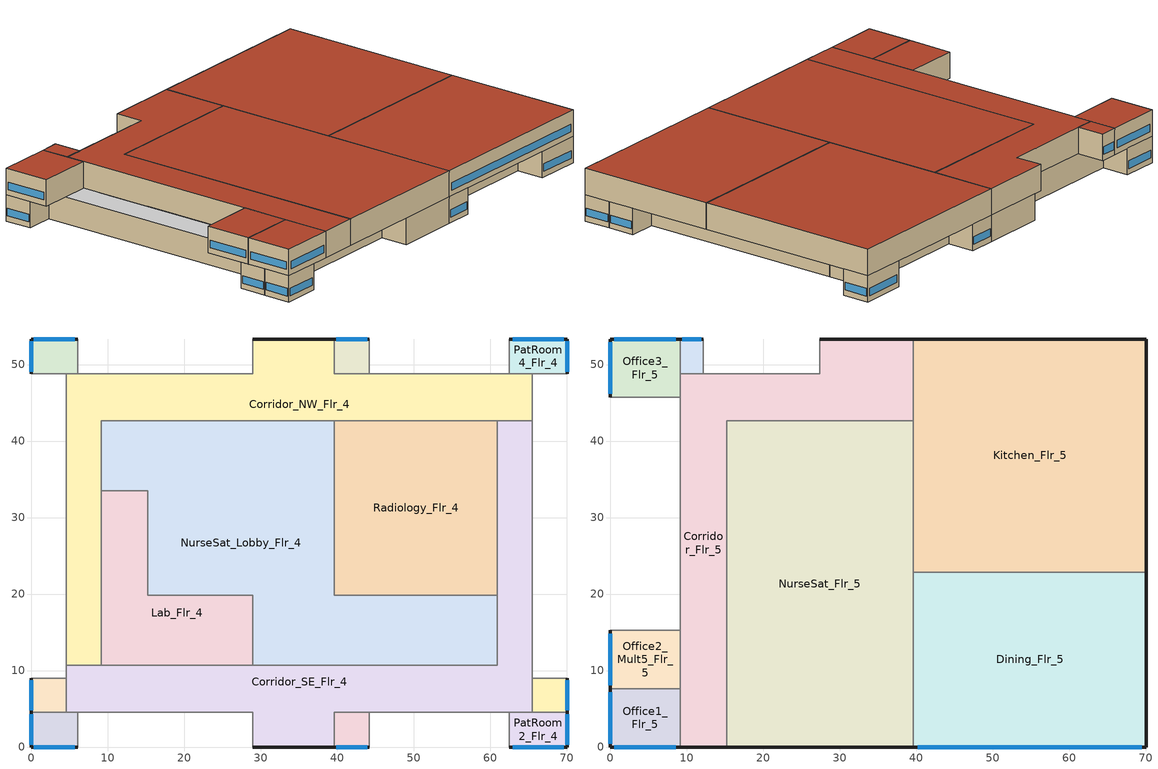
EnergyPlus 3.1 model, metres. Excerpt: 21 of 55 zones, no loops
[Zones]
PatRoom1_Mult10_Flr_4
 floor adiabatic (INT-FLOOR-TOPSIDE): 44.2,4.57 44.2,0 39.62,0 39.62,4.57 z12.8
 wall outside (ext-walls): 39.62,0 44.2,0 z12.8:17.07
 wall adiabatic (int-walls): 44.2,0 44.2,4.57 39.62,4.57 39.62,0 z12.8:17.07
 window (window_south): 39.9,0 43.92,0 z13.72:14.94
 ceiling adiabatic (INT-FLOOR-UNDERSIDE): 39.62,4.57 39.62,0 44.2,0 44.2,4.57 z17.07
PatRoom2_Flr_4
 floor adiabatic (INT-FLOOR-TOPSIDE): 70.1,4.57 70.1,0 62.48,0 62.48,4.57 z12.8
 wall outside (ext-walls): 62.48,0 70.1,0 70.1,4.57 z12.8:17.07
 wall adiabatic (int-walls): 70.1,4.57 62.48,4.57 62.48,0 z12.8:17.07
 window (window_east): 70.1,0.27 70.1,4.3 z13.72:14.94
 window (window_south): 62.94,0 69.65,0 z13.72:14.94
 ceiling adiabatic (INT-FLOOR-UNDERSIDE): 62.48,4.57 62.48,0 70.1,0 70.1,4.57 z17.07
PatRoom3_Mult10_Flr_4
 floor adiabatic (INT-FLOOR-TOPSIDE): 70.1,8.99 70.1,4.57 65.53,4.57 65.53,8.99 z12.8
 wall outside (ext-walls): 70.1,4.57 70.1,8.99 z12.8:17.07
 wall adiabatic (int-walls): 70.1,8.99 65.53,8.99 65.53,4.57 70.1,4.57 z12.8:17.07
 window (window_east): 70.1,4.84 70.1,8.73 z13.72:14.94
 ceiling adiabatic (INT-FLOOR-UNDERSIDE): 65.53,8.99 65.53,4.57 70.1,4.57 70.1,8.99 z17.07
PatRoom4_Flr_4
 floor adiabatic (INT-FLOOR-TOPSIDE): 70.1,53.34 70.1,48.77 62.48,48.77 62.48,53.34 z12.8
 wall outside (ext-walls): 70.1,48.77 70.1,53.34 62.48,53.34 z12.8:17.07
 wall adiabatic (int-walls): 62.48,53.34 62.48,48.77 70.1,48.77 z12.8:17.07
 window (window_north): 69.65,53.34 62.94,53.34 z13.72:14.94
 window (window_east): 70.1,49.04 70.1,53.07 z13.72:14.94
 ceiling adiabatic (INT-FLOOR-UNDERSIDE): 62.48,53.34 62.48,48.77 70.1,48.77 70.1,53.34 z17.07
PatRoom5_Mult10_Flr_4
 floor adiabatic (INT-FLOOR-TOPSIDE): 44.2,53.34 44.2,48.77 39.62,48.77 39.62,53.34 z12.8
 wall outside (ext-walls): 44.2,53.34 39.62,53.34 z12.8:17.07
 wall adiabatic (int-walls): 39.62,53.34 39.62,48.77 44.2,48.77 44.2,53.34 z12.8:17.07
 window (window_north): 43.92,53.34 39.9,53.34 z13.72:14.94
 ceiling adiabatic (INT-FLOOR-UNDERSIDE): 39.62,53.34 39.62,48.77 44.2,48.77 44.2,53.34 z17.07
Radiology_Flr_4
 floor adiabatic (INT-FLOOR-TOPSIDE): 60.96,42.67 60.96,19.81 39.62,19.81 39.62,42.67 z12.8
 wall to Corridor_NW_Flr_4 (int-walls): 60.96,42.67 39.62,42.67 z12.8:17.07
 wall to Corridor_SE_Flr_4 (int-walls): 60.96,19.81 60.96,42.67 z12.8:17.07
 wall to NurseSat_Lobby_Flr_4 (int-walls): 39.62,42.67 39.62,19.81 60.96,19.81 z12.8:17.07
 ceiling adiabatic (INT-FLOOR-UNDERSIDE): 39.62,42.67 39.62,19.81 60.96,19.81 60.96,42.67 z17.07
PatRoom6_Flr_4
 floor adiabatic (INT-FLOOR-TOPSIDE): 6.1,4.57 6.1,0 0,0 0,4.57 z12.8
 wall outside (ext-walls): 0,4.57 0,0 6.1,0 z12.8:17.07
 wall adiabatic (int-walls): 6.1,0 6.1,4.57 0,4.57 z12.8:17.07
 window (window_south): 0.37,0 5.73,0 z13.72:14.94
 window (window_west): 0,4.3 0,0.27 z13.72:14.94
 ceiling adiabatic (INT-FLOOR-UNDERSIDE): 0,4.57 0,0 6.1,0 6.1,4.57 z17.07
PatRoom7_Mult10_Flr_4
 floor adiabatic (INT-FLOOR-TOPSIDE): 4.57,8.99 4.57,4.57 0,4.57 0,8.99 z12.8
 wall outside (ext-walls): 0,8.99 0,4.57 z12.8:17.07
 wall adiabatic (int-walls): 0,4.57 4.57,4.57 4.57,8.99 0,8.99 z12.8:17.07
 window (window_east): 0,8.73 0,4.84 z13.72:14.94
 ceiling adiabatic (INT-FLOOR-UNDERSIDE): 0,8.99 0,4.57 4.57,4.57 4.57,8.99 z17.07
PatRoom8_Flr_4
 floor adiabatic (INT-FLOOR-TOPSIDE): 6.1,53.34 6.1,48.77 0,48.77 0,53.34 z12.8
 wall outside (ext-walls): 6.1,53.34 0,53.34 0,48.77 z12.8:17.07
 wall adiabatic (int-walls): 0,48.77 6.1,48.77 6.1,53.34 z12.8:17.07
 window (window_north): 5.73,53.34 0.37,53.34 z13.72:14.94
 window (window_west): 0,53.07 0,49.04 z13.72:14.94
 ceiling adiabatic (INT-FLOOR-UNDERSIDE): 0,53.34 0,48.77 6.1,48.77 6.1,53.34 z17.07
NurseSat_Lobby_Flr_4
 floor adiabatic (INT-FLOOR-TOPSIDE): 9.14,42.67 39.62,42.67 39.62,19.81 60.96,19.81 60.96,10.67 28.96,10.67 28.96,19.81 15.24,19.81 15.24,33.53 9.14,33.53 z12.8
 wall to Corridor_NW_Flr_4 (AIR-WALL): 39.62,42.67 9.14,42.67 9.14,33.53 z12.8:17.07
 wall to Corridor_SE_Flr_4 (AIR-WALL): 28.96,10.67 60.96,10.67 60.96,19.81 z12.8:17.07
 wall to Lab_Flr_4 (int-walls): 9.14,33.53 15.24,33.53 15.24,19.81 28.96,19.81 28.96,10.67 z12.8:17.07
 ceiling adiabatic (INT-FLOOR-UNDERSIDE): 9.14,42.67 9.14,33.53 15.24,33.53 15.24,19.81 28.96,19.81 28.96,10.67 60.96,10.67 60.96,19.81 39.62,19.81 39.62,42.67 z17.07
Lab_Flr_4
 floor adiabatic (INT-FLOOR-TOPSIDE): 9.14,33.53 15.24,33.53 15.24,19.81 28.96,19.81 28.96,10.67 9.14,10.67 z12.8
 wall to Corridor_SE_Flr_4 (int-walls): 9.14,10.67 28.96,10.67 z12.8:17.07
 wall to Corridor_NW_Flr_4 (int-walls): 9.14,33.58 9.14,10.67 z12.8:17.07
 ceiling adiabatic (INT-FLOOR-UNDERSIDE): 9.14,33.53 9.14,10.67 28.96,10.67 28.96,19.81 15.24,19.81 15.24,33.53 z17.07
Corridor_SE_Flr_4
 floor adiabatic (INT-FLOOR-TOPSIDE): 4.57,4.57 4.57,10.67 60.96,10.67 60.96,42.67 65.53,42.67 65.53,4.57 39.62,4.57 39.62,0 28.96,0 28.96,4.57 z12.8
 wall outside (ext-walls): 28.96,0 39.62,0 z12.8:17.07
 wall adiabatic (int-walls): 39.62,0 39.62,4.57 65.53,4.57 65.53,42.67 / 4.57,10.67 4.57,4.57 28.96,4.57 28.96,0 z12.8:17.07
 wall to Corridor_NW_Flr_4 (AIR-WALL): 65.53,42.67 60.96,42.67 / 9.14,10.67 4.57,10.67 z12.8:17.07
 ceiling adiabatic (INT-FLOOR-UNDERSIDE): 4.57,4.57 28.96,4.57 28.96,0 39.62,0 39.62,4.57 65.53,4.57 65.53,42.67 60.96,42.67 60.96,10.67 4.57,10.67 z17.07
Corridor_NW_Flr_4
 floor adiabatic (INT-FLOOR-TOPSIDE): 4.57,10.67 4.57,48.77 28.96,48.77 28.96,53.34 39.62,53.34 39.62,48.77 65.53,48.77 65.53,42.67 9.14,42.67 9.14,10.67 z12.8
 wall outside (ext-walls): 39.62,53.34 28.96,53.34 z12.8:17.07
 wall adiabatic (int-walls): 65.53,42.67 65.53,48.77 39.62,48.77 39.62,53.34 / 28.96,53.34 28.96,48.77 4.57,48.77 4.57,10.67 z12.8:17.07
 ceiling adiabatic (INT-FLOOR-UNDERSIDE): 4.57,10.67 9.14,10.67 9.14,42.67 65.53,42.67 65.53,48.77 39.62,48.77 39.62,53.34 28.96,53.34 28.96,48.77 4.57,48.77 z17.07
Dining_Flr_5
 floor adiabatic (INT-FLOOR-TOPSIDE): 39.62,0 39.62,22.86 70.1,22.86 70.1,0 z17.07
 wall outside (ext-walls): 39.62,0 70.1,0 70.1,22.86 z17.07:21.34
 wall to Kitchen_Flr_5 (int-walls): 70.1,22.86 39.62,22.86 z17.07:21.34
 wall to NurseSat_Flr_5 (int-walls): 39.62,22.86 39.62,0 z17.07:21.34
 window (window_south): 40.2,0 69.53,0 z17.98:19.2
 roof outside (roofs): 39.62,0 70.1,0 70.1,22.86 39.62,22.86 z21.34
NurseSat_Flr_5
 floor adiabatic (INT-FLOOR-TOPSIDE): 15.24,0 15.24,42.67 39.62,42.67 39.62,0 z17.07
 wall outside (ext-walls): 15.24,0 39.62,0 z17.07:21.34
 wall to Corridor_Flr_5 (AIR-WALL): 39.62,42.67 15.24,42.67 z17.07:21.34
 wall to Kitchen_Flr_5 (int-walls): 39.62,22.86 39.62,42.67 z17.07:21.34
 wall to Corridor_Flr_5 (int-walls): 15.24,42.67 15.24,0 z17.07:21.34
 roof outside (roofs): 15.24,0 39.62,0 39.62,42.67 15.24,42.67 z21.34
Kitchen_Flr_5
 floor adiabatic (INT-FLOOR-TOPSIDE): 70.1,53.34 70.1,22.86 39.62,22.86 39.62,53.34 z17.07
 wall outside (ext-walls): 70.1,22.86 70.1,53.34 39.62,53.34 z17.07:21.34
 wall to Corridor_Flr_5 (int-walls): 39.62,53.34 39.62,42.67 z17.07:21.34
 roof outside (roofs): 39.62,53.34 39.62,22.86 70.1,22.86 70.1,53.34 z21.34
Office1_Flr_5
 floor adiabatic (INT-FLOOR-TOPSIDE): 9.14,7.62 9.14,0 0,0 0,7.62 z17.07
 wall outside (ext-walls): 0,7.62 0,0 9.14,0 z17.07:21.34
 wall adiabatic (int-walls): 9.14,0 9.14,7.62 0,7.62 z17.07:21.34
 window (window_south): 0.55,0 8.6,0 z17.98:19.2
 window (window_west): 0,7.16 0,0.46 z17.98:19.2
 roof outside (roofs): 0,7.62 0,0 9.14,0 9.14,7.62 z21.34
Office2_Mult5_Flr_5
 floor adiabatic (INT-FLOOR-TOPSIDE): 9.14,15.24 9.14,7.62 0,7.62 0,15.24 z17.07
 wall outside (ext-walls): 0,15.24 0,7.62 z17.07:21.34
 wall adiabatic (int-walls): 0,7.62 9.14,7.62 9.14,15.24 0,15.24 z17.07:21.34
 window (window_west): 0,14.78 0,8.08 z17.98:19.2
 roof outside (roofs): 0,15.24 0,7.62 9.14,7.62 9.14,15.24 z21.34
Office3_Flr_5
 floor adiabatic (INT-FLOOR-TOPSIDE): 9.14,53.34 9.14,45.72 0,45.72 0,53.34 z17.07
 wall outside (ext-walls): 9.14,53.34 0,53.34 0,45.72 z17.07:21.34
 wall adiabatic (int-walls): 0,45.72 9.14,45.72 9.14,53.34 z17.07:21.34
 window (window_north): 8.6,53.34 0.55,53.34 z17.98:19.2
 window (window_west): 0,52.88 0,46.18 z17.98:19.2
 roof outside (roofs): 0,53.34 0,45.72 9.14,45.72 9.14,53.34 z21.34
Office4_Mult6_Flr_5
 floor adiabatic (INT-FLOOR-TOPSIDE): 12.19,53.34 12.19,48.77 9.14,48.77 9.14,53.34 z17.07
 wall outside (ext-walls): 12.19,53.34 9.14,53.34 z17.07:21.34
 wall adiabatic (int-walls): 9.14,53.34 9.14,48.77 12.19,48.77 12.19,53.34 z17.07:21.34
 window (window_north): 11.88,53.34 9.45,53.34 z17.98:19.2
 roof outside (roofs): 9.14,53.34 9.14,48.77 12.19,48.77 12.19,53.34 z21.34
Corridor_Flr_5
 floor adiabatic (INT-FLOOR-TOPSIDE): 9.14,0 9.14,48.77 27.43,48.77 27.43,53.34 39.62,53.34 39.62,42.67 15.24,42.67 15.24,0 z17.07
 wall outside (ext-walls): 39.62,53.34 27.43,53.34 / 9.14,0 15.24,0 z17.07:21.34
 wall adiabatic (int-walls): 27.43,53.34 27.43,48.77 9.14,48.77 9.14,0 z17.07:21.34
 roof outside (roofs): 9.14,0 15.24,0 15.24,42.67 39.62,42.67 39.62,53.34 27.43,53.34 27.43,48.77 9.14,48.77 z21.34
[Building]
Benchmark Hospital New V1.1_3.1: North Axis=0; Terrain=City; Loads Convergence Tolerance Value=0.04; Temperature Convergence Tolerance Value=0.2; Solar Distribution=FullInteriorAndExterior; Maximum Number of Warmup Days=25
[Site:Location]
USA CA-LOS ANGELES: Latitude {deg}=33.92; Longitude {deg}=-118.4; Time Zone {hr}=-8; Elevation {m}=32
[Site:GroundTemperature:BuildingSurface]
20.133, 20.114, 20.098, 20.195, 20.555, 20.958, 22.367, 22.7, 22.775, 21.957, 20.592, 20.216
[Site:WaterMainsTemperature]
Calculation Method=CORRELATION; Annual Average Outdoor Air Temperature {C}=16.64; Maximum Difference In Monthly Average Outdoor Air Temperatures {deltaC}=6.8
[SizingPeriod:DesignDay] Barometric Pressure {Pa}=100941; Rain {0-no,1-yes}=0; Snow on ground {0-no,1-yes}=0; Day of Month=21; Daylight Savings Time Indicator=0; Humidity Indicating Type=WetBulb
Name | Maximum Dry-Bulb Temperature {C} | Daily Temp Range {C} | Humidity Indicating Conditions at Maximum Dry-Bulb | Wind Speed {m/s} design conditions vs. traditional 6.71 m/s (15 mph) | Wind Direction {Degrees; N=0, S=180} | Clearness {0.0 to 1.1} | Month | Day Type | Wind Speed {m/s} design conditions vs. traditional 3.35 m/s (7mph)
LOS_ANGELES Ann Htg 99.6% Condns DB | 6.6 | 0 | 6.6 | 2.5 | 80 | 0 | 1 | WinterDesignDay
LOS_ANGELES Ann Clg .4% Condns DB=>MWB | 29 | 6 | 17.9 |  | 250 | 1 | 8 | SummerDesignDay | 4.2
LOS_ANGELES Ann Clg .4% Condns WB=>MDB | 25.5 | 6 | 21.1 |  | 250 | 1 | 8 | SummerDesignDay | 4.2
[WindowMaterial:Glazing] Optical Data Type=SpectralAverage; Thickness=0.003; Infrared Transmittance at Normal Incidence=0; Front Side Infrared Hemispherical Emissivity=0.9; Back Side Infrared Hemispherical Emissivity=0.9; Conductivity=0.0199; Dirt Correction Factor for Solar and Visible Transmittance=1; Solar Diffusing=No
Name | Solar Transmittance at Normal Incidence | Front Side Solar Reflectance at Normal Incidence | Back Side Solar Reflectance at Normal Incidence | Visible Transmittance at Normal Incidence | Front Side Visible Reflectance at Normal Incidence | Back Side Visible Reflectance at Normal Incidence
Theoretical Glass [66] | 0.3832 | 0.5668 | 0.5668 | 0.495 | 0.455 | 0.455
Theoretical Glass [67] | 0.4826 | 0.4674 | 0.4674 | 0.6216 | 0.3284 | 0.3284
[Material] Thermal Absorptance=0.9
Name | Roughness | Thickness | Conductivity | Density | Specific Heat | Solar Absorptance | Visible Absorptance | Thickness {m} | Conductivity {W/m-K} | Density {kg/m3} | Specific Heat {J/kg-K}
Roof Membrane | VeryRough | 0.0095 | 0.16 | 1121.29 | 1460 | 0.7 | 0.7
Roof Insulation | MediumRough | 0.125 | 0.049 | 265 | 836.8 | 0.7 | 0.7
Metal Decking | MediumSmooth | 0.0015 | 45.006 | 7680 | 418.4 | 0.7 | 0.3
GP01 1/2 GYPSUM | Smooth | 0.0127 | 0.16 | 800 | 1090 | 0.7 | 0.5
1IN Stucco | Smooth | 0.0253 | 0.6918 | 1858 | 837 | 0.92 | 0.92
8IN Concrete HW | MediumRough | 0.2033 | 1.7296 | 2243 | 837 | 0.65 | 0.65
Wall Insulation [5] | MediumRough | 0.0453 | 0.0432 | 91 | 837 | 0.5 | 0.5
1/2IN Gypsum | Smooth | 0.0127 | 0.16 | 784.9 | 830 | 0.92 | 0.92
Std Wood 6inch | MediumSmooth |  |  |  |  | 0.7 | 0.7 | 0.15 | 0.12 | 540 | 1210
Std MAT-CC05 4  MW CONCRETE | Rough |  |  |  |  | 0.7 | 0.2 | 0.1 | 0.858 | 1968 | 836.8
[Material:NoMass] Thermal Absorptance=0.9; Solar Absorptance=0.7
Name | Roughness | Thermal Resistance {m2-K/W} | Visible Absorptance
Std CP02 CARPET PAD | VeryRough | 0.21648 | 0.8
MAT-AIR-WALL | Rough | 0.207949
[Construction]
InteriorFurnishings: Std Wood 6inch
INT-FLOOR-TOPSIDE: Std MAT-CC05 4  MW CONCRETE, Std CP02 CARPET PAD
INT-FLOOR-UNDERSIDE: Std CP02 CARPET PAD, Std MAT-CC05 4  MW CONCRETE
AIR-WALL: MAT-AIR-WALL
window_south; window_east; window_west: Theoretical Glass [66]
window_north: Theoretical Glass [67]
roofs: Roof Membrane, Roof Insulation, Metal Decking
int-walls: GP01 1/2 GYPSUM, GP01 1/2 GYPSUM
ext-walls: 1IN Stucco, 8IN Concrete HW, Wall Insulation [5], 1/2IN Gypsum
[Zone] Type=1; Ceiling Height=4.2683; Part of Total Floor Area=Yes
Name | Multiplier | Volume
PatRoom1_Mult10_Flr_4; PatRoom5_Mult10_Flr_4 | 10 | 89.21
PatRoom2_Flr_4; PatRoom4_Flr_4 | 1 | 148.71
PatRoom3_Mult10_Flr_4; PatRoom7_Mult10_Flr_4 | 10 | 86.26
Radiology_Flr_4 | 1 | 2081.82
PatRoom6_Flr_4; PatRoom8_Flr_4 | 1 | 118.96
NurseSat_Lobby_Flr_4 | 1 | 3866.22
Lab_Flr_4 | 1 | 1129.43
Corridor_SE_Flr_4; Corridor_NW_Flr_4 | 1 | 2418.88
Dining_Flr_5 | 1 | 2974.04
NurseSat_Flr_5 | 1 | 4441.23
Kitchen_Flr_5 | 1 | 3965.37
Office1_Flr_5 | 1 | 297.5
Office2_Mult5_Flr_5 | 5 | 297.41
Office3_Flr_5 | 1 | 297.41
Office4_Mult6_Flr_5 | 6 | 59.5
Corridor_Flr_5 | 1 | 2141.32
[InternalMass] Construction=InteriorFurnishings
Name | Zone | Surface Area
PatRoom1_Mult10_Flr_4_InternalMass_1 | PatRoom1_Mult10_Flr_4 | 41.8064
PatRoom2_Flr_4_InternalMass_1 | PatRoom2_Flr_4 | 69.6773
PatRoom3_Mult10_Flr_4_InternalMass_1 | PatRoom3_Mult10_Flr_4 | 40.4165
PatRoom4_Flr_4_InternalMass_1 | PatRoom4_Flr_4 | 69.6773
PatRoom5_Mult10_Flr_4_InternalMass_1 | PatRoom5_Mult10_Flr_4 | 41.8064
Radiology_Flr_4_InternalMass_1 | Radiology_Flr_4 | 975.4819
PatRoom6_Flr_4_InternalMass_1 | PatRoom6_Flr_4 | 55.7418
PatRoom7_Mult10_Flr_4_InternalMass_1 | PatRoom7_Mult10_Flr_4 | 40.4165
PatRoom8_Flr_4_InternalMass_1 | PatRoom8_Flr_4 | 55.7418
NurseSat_Lobby_Flr_4_InternalMass_1 | NurseSat_Lobby_Flr_4 | 1811.61
Lab_Flr_4_InternalMass_1 | Lab_Flr_4 | 529.5473
Corridor_SE_Flr_4_InternalMass_1 | Corridor_SE_Flr_4 | 1133.42
Corridor_NW_Flr_4_InternalMass_1 | Corridor_NW_Flr_4 | 1133.42
Dining_Flr_5_InternalMass_1 | Dining_Flr_5 | 1393.55
NurseSat_Flr_5_InternalMass_1 | NurseSat_Flr_5 | 2081.03
Kitchen_Flr_5_InternalMass_1 | Kitchen_Flr_5 | 1858.06
Office1_Flr_5_InternalMass_1 | Office1_Flr_5 | 139.3911
Office2_Mult5_Flr_5_InternalMass_1 | Office2_Mult5_Flr_5 | 139.3546
Office3_Flr_5_InternalMass_1 | Office3_Flr_5 | 139.3546
Office4_Mult6_Flr_5_InternalMass_1 | Office4_Mult6_Flr_5 | 27.8709
Corridor_Flr_5_InternalMass_1 | Corridor_Flr_5 | 1003.35
[People] Number of People Calculation Method=People; Fraction Radiant=0.3; User Specified Sensible Fraction=AUTOCALCULATE; Activity Level Schedule=ACTIVITY_SCH; Enable ASHRAE 55 Comfort Warnings=No; MRT Calculation=ZoneAveraged; Work Efficiency Schedule=WORK_EFF_SCH; Clothing Schedule=CLOTHING_SCH; Air Velocity Schedule=AIR_VELO_SCH; Thermal Comfort Report=FANGER
Name | Zone | Schedule | Number of People
PatRoom1_Mult10_Flr_4 People | PatRoom1_Mult10_Flr_4 | BLDG_OCC_EXTD_SCH | 1.5008
PatRoom2_Flr_4 People | PatRoom2_Flr_4 | BLDG_OCC_EXTD_SCH | 1.5015
PatRoom3_Mult10_Flr_4 People | PatRoom3_Mult10_Flr_4 | BLDG_OCC_EXTD_SCH | 1.4995
PatRoom4_Flr_4 People | PatRoom4_Flr_4 | BLDG_OCC_EXTD_SCH | 1.5015
PatRoom5_Mult10_Flr_4 People | PatRoom5_Mult10_Flr_4 | BLDG_OCC_EXTD_SCH | 1.5008
Radiology_Flr_4 People | Radiology_Flr_4 | BLDG_OCC_SCH | 26.2405
PatRoom6_Flr_4 People | PatRoom6_Flr_4 | BLDG_OCC_EXTD_SCH | 1.4995
PatRoom7_Mult10_Flr_4 People | PatRoom7_Mult10_Flr_4 | BLDG_OCC_EXTD_SCH | 1.4995
PatRoom8_Flr_4 People | PatRoom8_Flr_4 | BLDG_OCC_EXTD_SCH | 1.4995
NurseSat_Lobby_Flr_4 People | NurseSat_Lobby_Flr_4 | BLDG_OCC_EXTD_SCH | 48.7323
Lab_Flr_4 People | Lab_Flr_4 | BLDG_OCC_SCH | 71.2506
Corridor_SE_Flr_4 People | Corridor_SE_Flr_4 | BLDG_OCC_EXTD_SCH | 6.1205
Corridor_NW_Flr_4 People | Corridor_NW_Flr_4 | BLDG_OCC_EXTD_SCH | 6.1205
Dining_Flr_5 People | Dining_Flr_5 | BLDG_OCC_EXTD_SCH | 500.0042
NurseSat_Flr_5 People | NurseSat_Flr_5 | BLDG_OCC_SCH | 55.9797
Kitchen_Flr_5 People | Kitchen_Flr_5 | BLDG_OCC_EXTD_SCH | 49.9818
Office1_Flr_5 People | Office1_Flr_5 | BLDG_OCC_SCH | 3.7496
Office2_Mult5_Flr_5 People | Office2_Mult5_Flr_5 | BLDG_OCC_SCH | 3.7486
Office3_Flr_5 People | Office3_Flr_5 | BLDG_OCC_SCH | 3.7486
Office4_Mult6_Flr_5 People | Office4_Mult6_Flr_5 | BLDG_OCC_SCH | 0.9992
Corridor_Flr_5 People | Corridor_Flr_5 | BLDG_OCC_EXTD_SCH | 5.4181
[Lights] Design Level Calculation Method=LightingLevel; Return Air Fraction=0; Fraction Radiant=0.7; Fraction Visible=0.2; Fraction Replaceable=1; Return Air Fraction is Calculated from Plenum Temperature=No
Name | Zone | Schedule | Design Level {W}
PatRoom1_Mult10_Flr_4_Lights | PatRoom1_Mult10_Flr_4 | BLDG_LIGHT_EXTD_SCH | 157.401
PatRoom2_Flr_4_Lights | PatRoom2_Flr_4 | BLDG_LIGHT_EXTD_SCH | 262.335
PatRoom3_Mult10_Flr_4_Lights | PatRoom3_Mult10_Flr_4 | BLDG_LIGHT_EXTD_SCH | 152.168
PatRoom4_Flr_4_Lights | PatRoom4_Flr_4 | BLDG_LIGHT_EXTD_SCH | 262.335
PatRoom5_Mult10_Flr_4_Lights | PatRoom5_Mult10_Flr_4 | BLDG_LIGHT_EXTD_SCH | 157.401
Radiology_Flr_4_Lights | Radiology_Flr_4 | BLDG_LIGHT_SCH | 2097.29
PatRoom6_Flr_4_Lights | PatRoom6_Flr_4 | BLDG_LIGHT_EXTD_SCH | 209.868
PatRoom7_Mult10_Flr_4_Lights | PatRoom7_Mult10_Flr_4 | BLDG_LIGHT_EXTD_SCH | 152.168
PatRoom8_Flr_4_Lights | PatRoom8_Flr_4 | BLDG_LIGHT_EXTD_SCH | 209.868
NurseSat_Lobby_Flr_4_Lights | NurseSat_Lobby_Flr_4 | BLDG_LIGHT_EXTD_SCH | 9746.46
Lab_Flr_4_Lights | Lab_Flr_4 | BLDG_LIGHT_SCH | 3987.49
Corridor_SE_Flr_4_Lights | Corridor_SE_Flr_4 | BLDG_LIGHT_EXTD_SCH | 6097.78
Corridor_NW_Flr_4_Lights | Corridor_NW_Flr_4 | BLDG_LIGHT_EXTD_SCH | 6097.78
Dining_Flr_5_Lights | Dining_Flr_5 | BLDG_LIGHT_EXTD_SCH | 6744.76
NurseSat_Flr_5_Lights | NurseSat_Flr_5 | BLDG_LIGHT_SCH | 11195.9
Kitchen_Flr_5_Lights | Kitchen_Flr_5 | BLDG_LIGHT_EXTD_SCH | 11993.8
Office1_Flr_5_Lights | Office1_Flr_5 | BLDG_LIGHT_SCH | 825.1955
Office2_Mult5_Flr_5_Lights | Office2_Mult5_Flr_5 | BLDG_LIGHT_SCH | 824.979
Office3_Flr_5_Lights | Office3_Flr_5 | BLDG_LIGHT_SCH | 824.979
Office4_Mult6_Flr_5_Lights | Office4_Mult6_Flr_5 | BLDG_LIGHT_SCH | 164.9958
Corridor_Flr_5_Lights | Corridor_Flr_5 | BLDG_LIGHT_EXTD_SCH | 5398.04
[ElectricEquipment] Design Level Calculation Method=EquipmentLevel
Name | Zone | Schedule | Design Level {W} | Fraction Latent | Fraction Radiant | Fraction Lost
PatRoom1_Mult10_Flr_4_MiscPlug_Equip | PatRoom1_Mult10_Flr_4 | BLDG_EQUIP_EXTD_SCH | 224.9183 | 0 | 0.5 | 0
PatRoom2_Flr_4_MiscPlug_Equip | PatRoom2_Flr_4 | BLDG_EQUIP_EXTD_SCH | 374.8638 | 0 | 0.5 | 0
PatRoom3_Mult10_Flr_4_MiscPlug_Equip | PatRoom3_Mult10_Flr_4 | BLDG_EQUIP_EXTD_SCH | 217.4407 | 0 | 0.5 | 0
PatRoom4_Flr_4_MiscPlug_Equip | PatRoom4_Flr_4 | BLDG_EQUIP_EXTD_SCH | 374.8638 | 0 | 0.5 | 0
PatRoom5_Mult10_Flr_4_MiscPlug_Equip | PatRoom5_Mult10_Flr_4 | BLDG_EQUIP_EXTD_SCH | 224.9183 | 0 | 0.5 | 0
Radiology_Flr_4_MiscPlug_Equip | Radiology_Flr_4 | BLDG_EQUIP_SCH | 26240.5 | 0 | 0.5 | 0
PatRoom6_Flr_4_MiscPlug_Equip | PatRoom6_Flr_4 | BLDG_EQUIP_EXTD_SCH | 299.891 | 0 | 0.5 | 0
PatRoom7_Mult10_Flr_4_MiscPlug_Equip | PatRoom7_Mult10_Flr_4 | BLDG_EQUIP_EXTD_SCH | 217.4407 | 0 | 0.5 | 0
PatRoom8_Flr_4_MiscPlug_Equip | PatRoom8_Flr_4 | BLDG_EQUIP_EXTD_SCH | 299.891 | 0 | 0.5 | 0
NurseSat_Lobby_Flr_4_MiscPlug_Equip | NurseSat_Lobby_Flr_4 | BLDG_EQUIP_EXTD_SCH | 7309.84 | 0 | 0.5 | 0
Lab_Flr_4_MiscPlug_Equip | Lab_Flr_4 | BLDG_EQUIP_SCH | 8546.89 | 0 | 0.5 | 0
Dining_Flr_5_MiscPlug_Equip | Dining_Flr_5 | BLDG_EQUIP_EXTD_SCH | 1874.32 | 0 | 0.5 | 0
NurseSat_Flr_5_MiscPlug_Equip | NurseSat_Flr_5 | BLDG_EQUIP_SCH | 8396.95 | 0 | 0.5 | 0
Kitchen_Flr_5_MiscElec_Equip | Kitchen_Flr_5 | Kitchen_Elec_Equip_SCH | 74972.8 | 0.2 | 0.5 | 0.1
Kitchen_Flr_5_ExhFan_Equip | Kitchen_Flr_5 | Kitchen_Exhaust_SCH | 233.837 | 0 | 0 | 1
Office1_Flr_5_MiscPlug_Equip | Office1_Flr_5 | BLDG_EQUIP_SCH | 562.4432 | 0 | 0.5 | 0
Office2_Mult5_Flr_5_MiscPlug_Equip | Office2_Mult5_Flr_5 | BLDG_EQUIP_SCH | 562.2956 | 0 | 0.5 | 0
Office3_Flr_5_MiscPlug_Equip | Office3_Flr_5 | BLDG_EQUIP_SCH | 562.2956 | 0 | 0.5 | 0
Office4_Mult6_Flr_5_MiscPlug_Equip | Office4_Mult6_Flr_5 | BLDG_EQUIP_SCH | 112.4591 | 0 | 0.5 | 0
Corridor_Flr_5_Elevators_Equip | Corridor_Flr_5 | BLDG_ELEVATORS | 164773 | 0 | 0.5 | 0
[ZoneInfiltration:DesignFlowRate] Schedule=INFIL_QUARTER_ON_SCH; Design Volume Flow Rate Calculation Method=Flow/Zone; Constant Term Coefficient=1; Temperature Term Coefficient=0; Velocity Term Coefficient=0; Velocity Squared Term Coefficient=0
Name | Zone | Design Flow Rate {m3/s}
PatRoom1_Mult10_Flr_4_Infiltration | PatRoom1_Mult10_Flr_4 | 0.0059
PatRoom2_Flr_4_Infiltration | PatRoom2_Flr_4 | 0.0157
PatRoom3_Mult10_Flr_4_Infiltration | PatRoom3_Mult10_Flr_4 | 0.0058
PatRoom4_Flr_4_Infiltration | PatRoom4_Flr_4 | 0.0157
PatRoom5_Mult10_Flr_4_Infiltration | PatRoom5_Mult10_Flr_4 | 0.0059
PatRoom6_Flr_4_Infiltration | PatRoom6_Flr_4 | 0.0139
PatRoom7_Mult10_Flr_4_Infiltration | PatRoom7_Mult10_Flr_4 | 0.0058
PatRoom8_Flr_4_Infiltration | PatRoom8_Flr_4 | 0.0139
Corridor_SE_Flr_4_Infiltration | Corridor_SE_Flr_4 | 0.0134
Corridor_NW_Flr_4_Infiltration | Corridor_NW_Flr_4 | 0.0134
Dining_Flr_5_Infiltration | Dining_Flr_5 | 0.2809
NurseSat_Flr_5_Infiltration | NurseSat_Flr_5 | 0.3454
Kitchen_Flr_5_Infiltration | Kitchen_Flr_5 | 0.3635
Office1_Flr_5_Infiltration | Office1_Flr_5 | 0.043
Office2_Mult5_Flr_5_Infiltration | Office2_Mult5_Flr_5 | 0.0306
Office3_Flr_5_Infiltration | Office3_Flr_5 | 0.043
Office4_Mult6_Flr_5_Infiltration | Office4_Mult6_Flr_5 | 0.0081
Corridor_Flr_5_Infiltration | Corridor_Flr_5 | 0.1725
[GasEquipment]
Kitchen_Flr_5_MiscGas_Equip: Zone=Kitchen_Flr_5; Schedule=Kitchen_Gas_Equip_SCH; Design Level Calculation Method=EquipmentLevel; Design Level {W}=424846; Fraction Latent=0.1; Fraction Radiant=0.2; Fraction Lost=0.7
[ZoneMixing]
Kitchen_Flr_5 Exhaust Fanmixing_0: Zone=Kitchen_Flr_5; Schedule=Hours_of_operation; Design Flow Rate Calculation Method=Flow/Zone; Design Flow Rate=3.7756; Source Zone=Dining_Flr_5; Delta Temperature=0
[Schedule:Compact]
BLDG_LIGHT_SCH: Through: 12/31, For: Weekdays, Until: 07:00, 0.1, Until: 08:00, 0.5, Until: 16:00, 0.9, Until: 23:00, 0.3, Until: 24:00, 0.1, For: SummerDesignDay, Until: 24:00, 1, For: WinterDesignDay, Until: 24:00, 0, For: Saturday, Until: 07:00, 0.1, Until: 08:00, 0.2, Until: 18:00, 0.4, Until: 24:00, 0.1, For: Sunday Holidays AllOtherDays, Until: 08:00, 0.05, Until: 16:00, 0.1, Until: 24:00, 0.05
BLDG_LIGHT_EXTD_SCH: Through: 12/31, For: Weekdays, Until: 07:00, 0.5, Until: 08:00, 0.5, Until: 16:00, 0.9, Until: 23:00, 0.5, Until: 24:00, 0.5, For: SummerDesignDay, Until: 24:00, 1, For: WinterDesignDay, Until: 24:00, 0, For: Saturday, Until: 07:00, 0.5, Until: 08:00, 0.5, Until: 18:00, 0.8, Until: 24:00, 0.5, For: Sunday Holidays AllOtherDays, Until: 08:00, 0.5, Until: 16:00, 0.7, Until: 24:00, 0.5
BLDG_OCC_SCH: Through: 12/31, For: Weekdays, Until: 07:00, 0, Until: 08:00, 0.1, Until: 09:00, 0.5, Until: 17:00, 0.8, Until: 18:00, 0.5, Until: 20:00, 0.3, Until: 22:00, 0.2, Until: 24:00, 0, For: SummerDesignDay, Until: 24:00, 1, For: WinterDesignDay, Until: 24:00, 0, For: Saturday, Until: 07:00, 0, Until: 08:00, 0.1, Until: 09:00, 0.3, Until: 17:00, 0.4, Until: 19:00, 0.1, Until: 24:00, 0, For: Sunday Holidays AllOtherDays, Until: 08:00, 0, Until: 16:00, 0.05, Until: 24:00, 0
BLDG_OCC_EXTD_SCH: Through: 12/31, For: Weekdays, Until: 07:00, 0.4, Until: 08:00, 0.5, Until: 09:00, 0.6, Until: 17:00, 0.8, Until: 18:00, 0.6, Until: 20:00, 0.5, Until: 24:00, 0.4, For: SummerDesignDay, Until: 24:00, 1, For: WinterDesignDay, Until: 24:00, 0, For: Saturday, Until: 07:00, 0.4, Until: 08:00, 0.5, Until: 17:00, 0.6, Until: 19:00, 0.5, Until: 24:00, 0.4, For: Sunday Holidays AllOtherDays, Until: 08:00, 0.4, Until: 16:00, 0.6, Until: 24:00, 0.4
BLDG_EQUIP_SCH: Through: 12/31, For: Weekdays, Until: 07:00, 0.4, Until: 08:00, 0.7, Until: 16:00, 0.9, Until: 23:00, 0.6, Until: 24:00, 0.4, For: SummerDesignDay, Until: 24:00, 1, For: WinterDesignDay, Until: 24:00, 0, For: Saturday, Until: 07:00, 0.4, Until: 08:00, 0.5, Until: 18:00, 0.65, Until: 24:00, 0.4, For: Sunday Holidays AllOtherDays, Until: 08:00, 0.3, Until: 16:00, 0.4, Until: 24:00, 0.3
BLDG_EQUIP_EXTD_SCH: Through: 12/31, For: Weekdays, Until: 07:00, 0.4, Until: 08:00, 0.7, Until: 16:00, 0.9, Until: 23:00, 0.6, Until: 24:00, 0.4, For: SummerDesignDay, Until: 24:00, 1, For: WinterDesignDay, Until: 24:00, 0, For: Saturday, Until: 07:00, 0.4, Until: 08:00, 0.5, Until: 18:00, 0.65, Until: 24:00, 0.4, For: Sunday Holidays AllOtherDays, Until: 08:00, 0.4, Until: 16:00, 0.6, Until: 24:00, 0.4
Kitchen_Elec_Equip_SCH: Through: 12/31, For: Weekday, Until: 06:00, 0.1, Until: 07:00, 0.25, Until: 24:00, 0.3, For: Saturday, Until: 06:00, 0.1, Until: 07:00, 0.25, Until: 24:00, 0.3, For: SummerDesignDay, Until: 24:00, 0.3, For: WinterDesignDay, Until: 24:00, 0, For: Sunday Holidays AllOtherDays, Until: 06:00, 0.1, Until: 07:00, 0.25, Until: 24:00, 0.3
Kitchen_Gas_Equip_SCH: Through: 12/31, For: Weekdays Saturday, Until: 05:00, 0.02, Until: 06:00, 0.05, Until: 07:00, 0.1, Until: 08:00, 0.15, Until: 09:00, 0.2, Until: 10:00, 0.15, Until: 13:00, 0.25, Until: 14:00, 0.2, Until: 15:00, 0.15, Until: 16:00, 0.2, Until: 19:00, 0.3, Until: 21:00, 0.2, Until: 22:00, 0.15, Until: 23:00, 0.1, Until: 24:00, 0.05, For: SummerDesignDay, Until: 24:00, 0.25, For: WinterDesignDay, Until: 24:00, 0, For: Sunday Holidays AllOtherDays, Until: 05:00, 0.02, Until: 06:00, 0.05, Until: 07:00, 0.1, Until: 08:00, 0.15, Until: 09:00, 0.2, Until: 10:00, 0.15, Until: 13:00, 0.25, Until: 14:00, 0.2, Until: 15:00, 0.15, Until: 16:00, 0.2, Until: 19:00, 0.3, Until: 21:00, 0.2, Until: 22:00, 0.15, Until: 23:00, 0.1, Until: 24:00, 0.05
Kitchen_Exhaust_SCH: Through: 12/31, For: AllDays, Until: 07:00, 0, Until: 24:00, 0.16
BLDG_ELEVATORS: Through: 12/31, For: Weekdays SummerDesignDay, Until: 07:00, 0.2, Until: 08:00, 0.5, Until: 09:00, 0.75, Until: 10:00, 1, Until: 11:00, 1, Until: 12:00, 1, Until: 13:00, 0.75, Until: 14:00, 1, Until: 15:00, 1, Until: 16:00, 1, Until: 17:00, 1, Until: 18:00, 1, Until: 19:00, 0.52, Until: 20:00, 0.52, Until: 21:00, 0.52, Until: 22:00, 0.28, Until: 24:00, 0.2, For: Saturday WinterDesignDay, Until: 07:00, 0.2, Until: 08:00, 0.4, Until: 09:00, 0.46, Until: 10:00, 0.7, Until: 11:00, 0.7, Until: 12:00, 0.7, Until: 13:00, 0.51, Until: 14:00, 0.51, Until: 15:00, 0.51, Until: 16:00, 0.51, Until: 17:00, 0.51, Until: 18:00, 0.25, Until: 24:00, 0.2, For: Sunday Holidays AllOtherDays, Until: 08:00, 0.2, Until: 16:00, 0.4, Until: 24:00, 0.2
INFIL_QUARTER_ON_SCH: Through: 12/31, For: Weekdays, Until: 24:00, 0.25, For: Saturday, Until: 24:00, 0.25, For: SummerDesignDay WinterDesignDay, Until: 24:00, 1, For: Sunday Holidays AllOtherDays, Until: 24:00, 0.25
Hours_of_operation: Through: 12/31, For: AllDays, Until: 24:00, 1
ACTIVITY_SCH: Through: 12/31, For: AllDays, Until: 24:00, 120
WORK_EFF_SCH: Through: 12/31, For: AllDays, Until: 24:00, 0
AIR_VELO_SCH: Through: 12/31, For: AllDays, Until: 24:00, 0.2
CLOTHING_SCH: Through: 04/30, For: AllDays, Until: 24:00, 1, Through: 09/30, For: AllDays, Until: 24:00, 0.5, Through: 12/31, For: AllDays, Until: 24:00, 1
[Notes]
DOE Commercial Building Benchmark
Hospital, new construction
ASHRAE Standards 90.1-2004 and 62-1999
Description:  Five story hospital
Form:         Area = 18,697 m2 (201,250 ft2); Number of Stories = 5 + Basement; Aspect ratio = 1.33
Envelope:     Envelope thermal properties vary with climate according to ASHRAE Standard 90.1-2004.
Opaque constructions: mass walls; built up flat roof; basement
Windows: window-to-wall ratio = 11.2% (N), 12.1% (E), 13.3% (S), 23.2%(W)
Infiltration in perimeter zones only
= 0.4 cfm/ft2 above grade wall area at 0.3 in wc (75 Pa) adjusted to 0.016 in wc (4 Pa).
25% of full value when ventilation system on.
HVAC:         Water cooled electric chiller, natural gas boiler, 2 VAV systems
Economizer per 90.1-2004
Exhaust:      Kitchen exhaust 3776 L/s (8000 cfm), 100% of exhaust make-up air from dining
Kitchen exhaust fan modeled as exterior load to avoid getting double make-up air
Refrigeration: Walk-in cooler and walk-in freezer
Elevators:    8 @ 18.5 kW each
Int. gains:   W/m2 (W/ft2)  lights          elec plug       gas plug
Nurse Stat.   10.7 (1.0)      8.07 (0.75)     0
ICU Rooms     8.61 (0.8)      32.3 (3.0)      0
Pat. Rooms    7.53 (0.7)      8.07 (0.75)     0
Dining areas  9.68 (0.9)      2.69 (0.25)     0
Detached Shading:               None
Daylight:                       None
Natural Ventilation:            None
Zonal Equipment:                None
Air Primary Loops:              VAV with Hot Water Reheat
Plant Loops:                    SHWSys1, HeatSys1, CoolSys1
System Equipment Autosize:      Yes
Purchased Cooling:              None
Purchased Heating:              None
Coils:                          Coil:Cooling:Water:DetailedGeometry; Coil:Heating:Water
Pumps:                          Yes
Boilers:                        Boiler:HotWater
Chillers:                       Chiller:Electric:EIR - Water cooled
Reference citation for the Commercial Building Benchmarks:
Deru, M.; Griffith, B.; Long, N.; Benne, K.; Torcellini, P; Halverson, M.;
Winiarski,  D.; Liu, B.; Crawley, D. (2008). DOE Commercial Building Resarch
Benchmarks for Commercial Buildings. Washington, DC: U.S. Department of Energy,
Energy Efficiency and Renewable Energy, Office of Building Technologies.
Start SimMetaData
WeatherFileName=USA_CA_Los.Angeles_TMY2.epw
RoofConstruction=Insulation Entirely Above Deck
ExtWallConstruction=Mass
End SimMetaData
